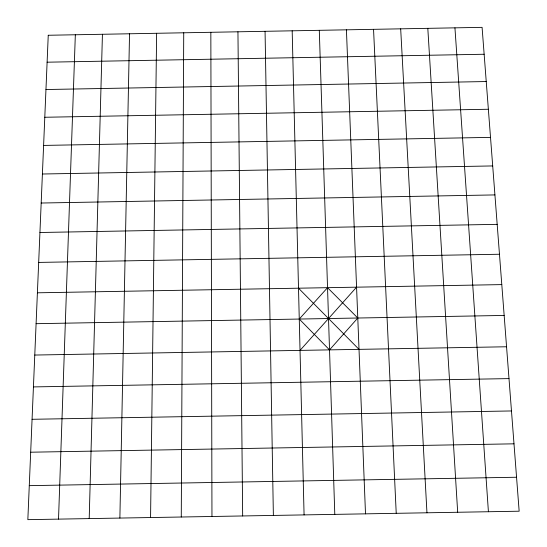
<?xml version="1.0" encoding="UTF-8"?>
<svg xmlns="http://www.w3.org/2000/svg" width="547" height="547" viewBox="0 0 547 547"><rect width="100%" height="100%" fill="white"/><g stroke="black" fill="none" stroke-linecap="round" stroke-linejoin="round"><path stroke-width="0.82" d="M181.269 517.011L183.73 32.793M150.575 517.544L156.627 33.285M119.882 518.071L129.53 33.777M89.202 518.597L102.433 34.27M58.522 519.124L75.336 34.769M300.036 350.395L356.569 287.168M47.11 62.194L484.143 54.249M45.962 89.523L486.235 81.544M44.792 117.263L488.355 109.256M43.603 145.42L490.515 137.379M42.399 174.008L492.697 165.932M41.182 203.026L494.919 194.917M39.938 232.496L497.175 224.352M38.68 262.416L499.466 254.246M37.401 292.809L501.79 284.604M36.095 323.687L504.156 315.441M34.776 355.051L506.556 346.771M33.435 386.914L508.997 378.606M32.068 419.296L511.472 410.954M30.687 452.205L513.995 443.829M29.278 485.647L516.553 477.244M298.505 288.201L359.023 349.362M454.94 27.842L488.416 511.739M427.809 28.341L457.682 512.265M400.678 28.834L426.954 512.792M373.546 29.326L396.226 513.318M346.422 29.825L365.505 513.852M319.298 30.317L334.791 514.378M292.18 30.81L304.077 514.905M265.063 31.309L273.37 515.431M237.945 31.801L242.663 515.958M210.841 32.294L211.962 516.484M48.245 35.261L27.842 519.65L519.158 511.206L482.085 27.35L48.245 35.261M357.786 318.019L329.526 349.882L299.264 319.051L327.537 287.681L357.786 318.019"/></g></svg>
